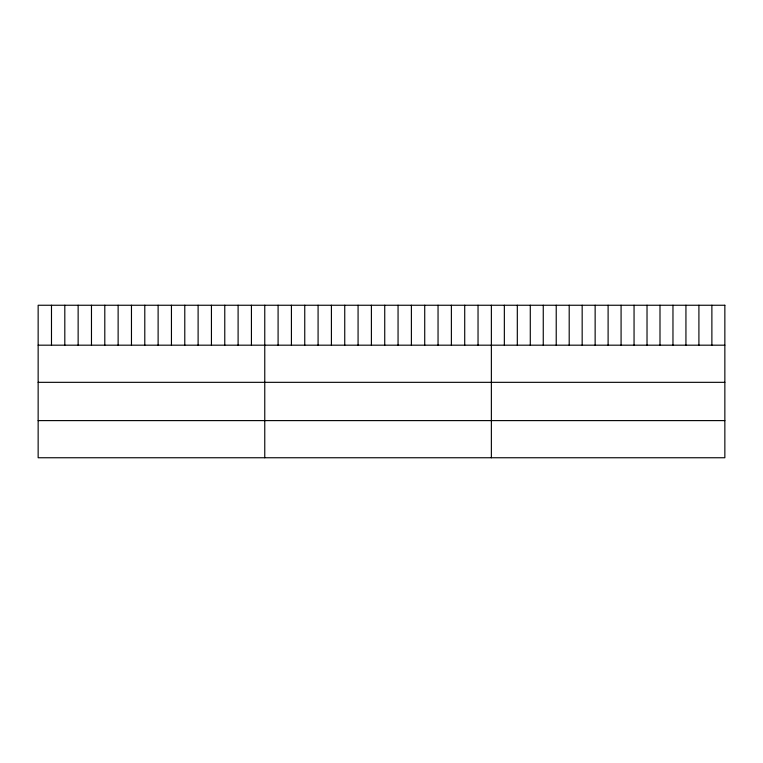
<?xml version="1.0" encoding="UTF-8"?>
<svg xmlns="http://www.w3.org/2000/svg" width="763" height="763" viewBox="0 0 763 763"><rect width="100%" height="100%" fill="white"/><g stroke="black" fill="none" stroke-linecap="round" stroke-linejoin="round"><path stroke-width="1.14" d="M38.15 345.181L724.85 345.181M38.15 382.33L724.85 382.33M38.15 420.604L724.85 420.604M711.879 305.248L711.879 345.181M698.908 305.248L698.908 345.181M685.937 305.248L685.937 345.181M672.966 305.248L672.966 345.181M659.995 305.248L659.995 345.181M647.024 305.248L647.024 345.181M634.053 305.248L634.053 345.181M621.082 305.248L621.082 345.181M608.111 305.248L608.111 345.181M595.14 305.248L595.14 345.181M582.169 305.248L582.169 345.181M569.198 305.248L569.198 345.181M556.227 305.248L556.227 345.181M543.256 305.248L543.256 345.181M530.285 305.248L530.285 345.181M517.314 305.248L517.314 345.181M504.343 305.248L504.343 345.181M491.372 305.248L491.372 457.752M478.039 305.248L478.039 345.181M464.715 305.248L464.715 345.181M451.381 305.248L451.381 345.181M438.048 305.248L438.048 345.181M424.724 305.248L424.724 345.181M411.391 305.248L411.391 345.181M398.057 305.248L398.057 345.181M384.733 305.248L384.733 345.181M371.4 305.248L371.4 345.181M358.076 305.248L358.076 345.181M344.742 305.248L344.742 345.181M331.409 305.248L331.409 345.181M318.085 305.248L318.085 345.181M304.752 305.248L304.752 345.181M291.418 305.248L291.418 345.181M278.094 305.248L278.094 345.181M264.761 305.248L264.761 457.752M251.428 305.248L251.428 345.181M238.104 305.248L238.104 345.181M224.77 305.248L224.77 345.181M211.437 305.248L211.437 345.181M198.113 305.248L198.113 345.181M184.78 305.248L184.78 345.181M171.446 305.248L171.446 345.181M158.122 305.248L158.122 345.181M144.789 305.248L144.789 345.181M131.465 305.248L131.465 345.181M118.131 305.248L118.131 345.181M104.798 305.248L104.798 345.181M91.474 305.248L91.474 345.181M78.141 305.248L78.141 345.181M64.807 305.248L64.807 345.181M51.483 305.248L51.483 345.181M724.85 305.248L38.15 305.248L38.15 457.752L724.85 457.752L724.85 305.248"/></g></svg>
